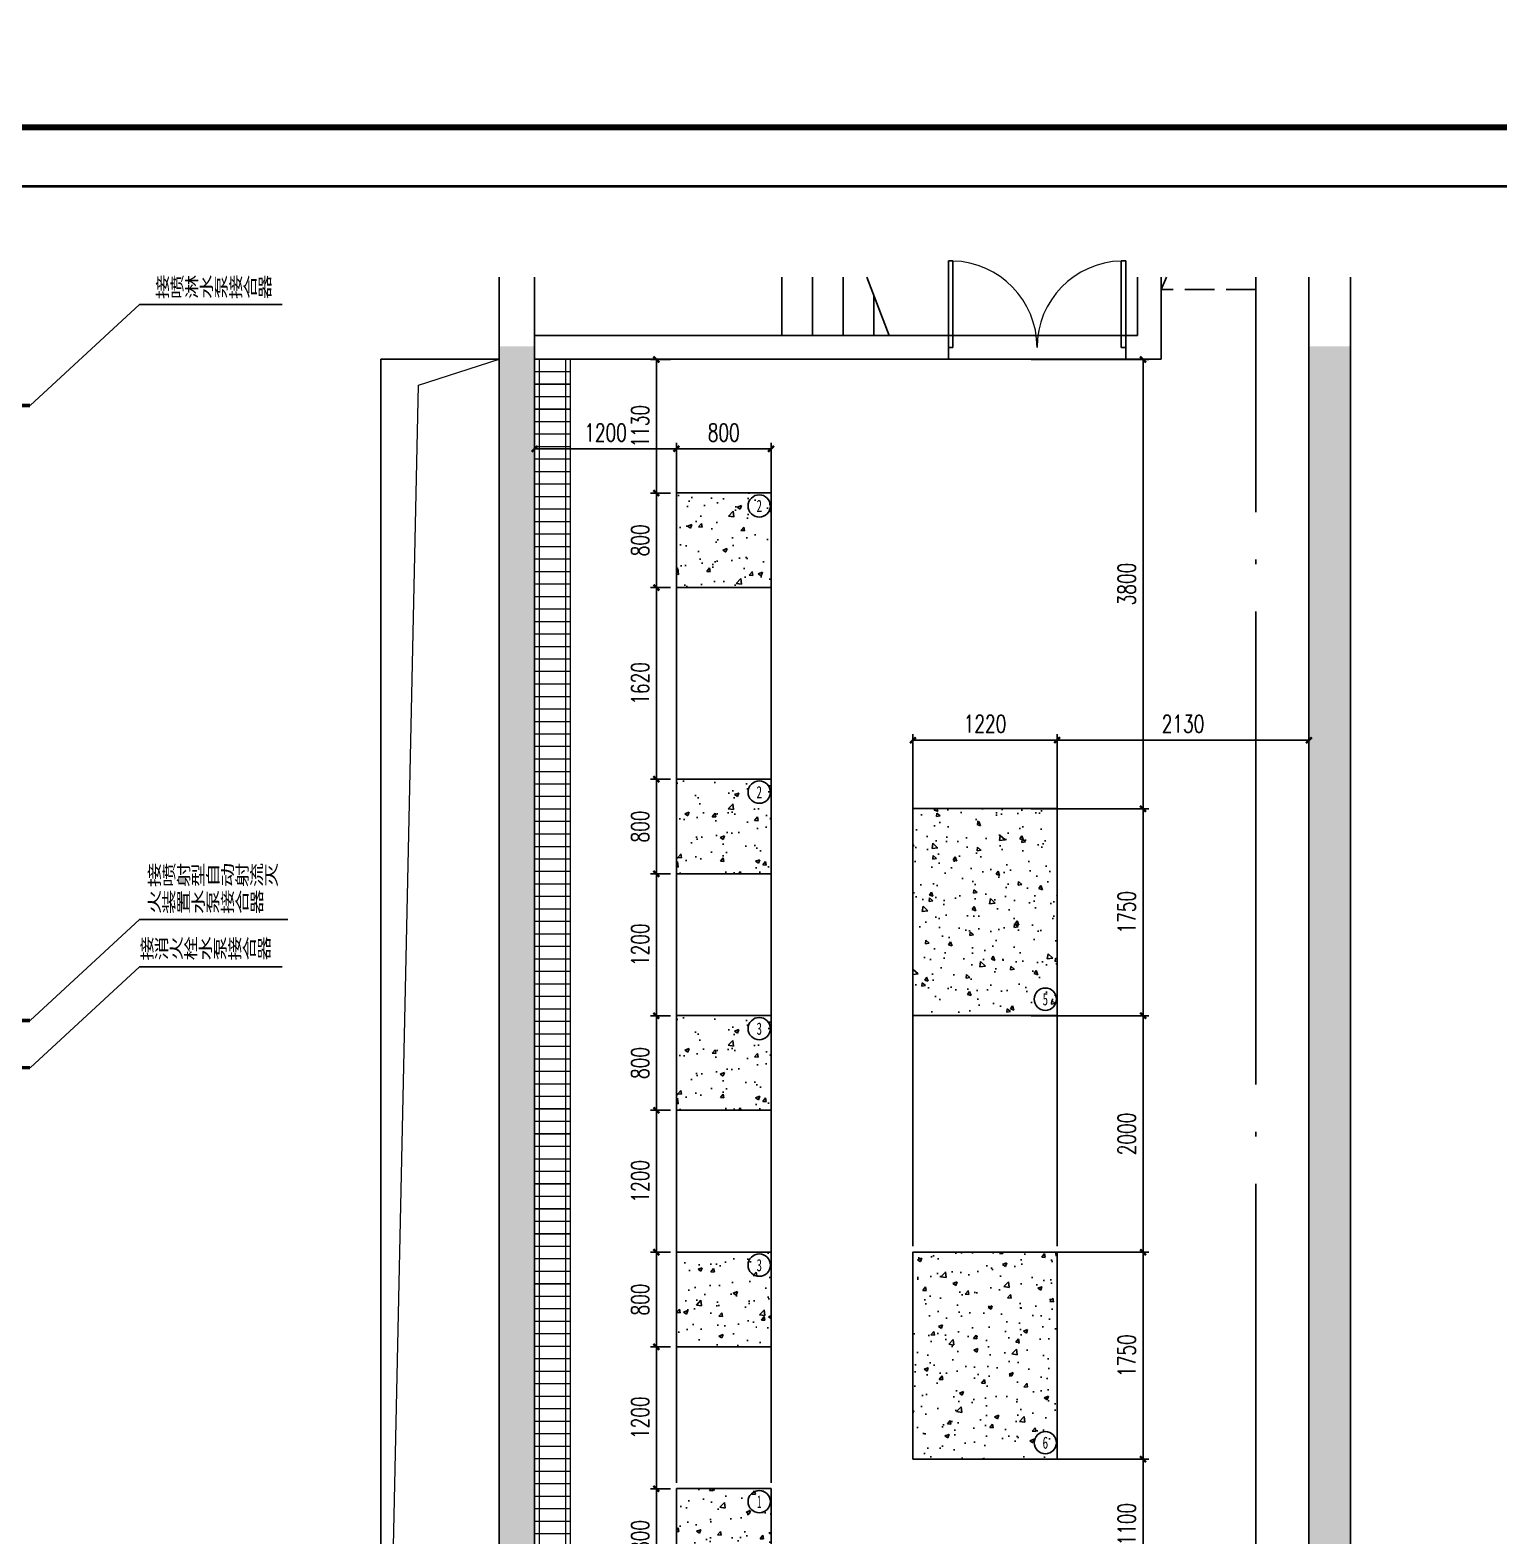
# Model space of a CAD drawing. Extents: x -452079 to 117456, y 3902 to 836955.
# Drawn here: x -308035 to -295611, y 63752 to 76486 of the extents above; entities that cross this region are included whole.
import ezdxf
from ezdxf.enums import TextEntityAlignment as Align

# ---------------------------------------------------------------- set-up
doc = ezdxf.new("R2010")
doc.units = 0
doc.header["$LTSCALE"] = 1000
doc.header["$MEASUREMENT"] = 0
doc.linetypes.add('DASH', pattern=[0.35, 0.25, -0.1])
doc.linetypes.add('DOTE', pattern=[2.42, 2, -0.2, 0.02, -0.2])
for name, color, linetype in [('0-cxFrame', 155, 'Continuous'), ('A-AXIS-DOTE', 14, 'DOTE'), ('A-AXIS-DP', 126, 'Continuous'), ('A-AXIS-SYMB', 3, 'Continuous'), ('A-HATCH-2', 251, 'Continuous'), ('A-STAIR', 150, 'Continuous'), ('A-WINDOW', 140, 'Continuous'), ('A-防火门窗', 1, 'Continuous'), ('AS-COLN', 6, 'Continuous'), ('AS-WALL', 40, 'Continuous'), ('AS-结构边线层', 200, 'Continuous'), ('P-其他', 3, 'Continuous'), ('TWT_DIM', 3, 'Continuous'), ('TWT_LEAD', 3, 'Continuous'), ('WALL', 2, 'Continuous')]:
    doc.layers.add(name, color=color, linetype=linetype)
for name, color, linetype, lineweight in [('0-cxText', 131, 'Continuous', 25), ('A-WALL-HATCH', 8, 'Continuous', 13), ('Gps-ZF喷淋', 6, 'TG_ZP', 60), ('Gps-ZF喷淋中', 6, 'TG_ZP2', 60), ('Gps-ZF消防', 1, 'TG_X', 60), ('S-col', 2, 'Continuous', 0)]:
    doc.layers.add(name, color=color, linetype=linetype, lineweight=lineweight)
doc.styles.add('-宋体', font='', dxfattribs={"width": 0.8})
doc.styles.add('_TCH_DIM', font='SIMPLEX', dxfattribs={"width": 0.75, "bigfont": '@1HZTXT'})
doc.styles.add('_TCH_DIM_T3', font='SIMPLEX', dxfattribs={"width": 0.705882, "bigfont": 'GBCBIG'})
doc.styles.add('cx_tuming', font='')
doc.styles.add('cx_tuqian1', font='')
doc.styles.add('TG_LINETYPE', font='SIMPLEX', dxfattribs={"width": 0.8, "height": 3.5, "bigfont": 'HZTXT'})
doc.styles.add('黑体', font='', dxfattribs={"height": 12})
doc.styles.get('-宋体').set_extended_font_data('SimSun')
doc.styles.get('cx_tuming').set_extended_font_data('SimHei')
doc.styles.get('cx_tuqian1').set_extended_font_data('SimSun')
doc.styles.get('黑体').set_extended_font_data('SimHei')
doc.linetypes.add('TG_X', pattern='A,5,-0.3,["X",TG_LINETYPE,S=0.1,R=0,X=-0.23,Y=-0.15],0', length=5.3)
doc.linetypes.add('TG_ZP', pattern='A,3,-0.6,["ZP",TG_LINETYPE,S=0.1,R=0,X=-0.52,Y=-0.15],0', length=3.6)
doc.linetypes.add('TG_ZP2', pattern='A,4,-0.6,["ZP2",TG_LINETYPE,S=0.1,R=0,X=-0.52,Y=-0.15],0', length=4.6)
doc.dimstyles.new('_TCH_ARCH&&50', dxfattribs={"dimtxt": 148.75, "dimasz": 50, "dimexe": 50, "dimexo": 50, "dimgap": 63.125, "dimtad": 1, "dimdec": 0, "dimzin": 0, "dimdsep": 46, "dimtxsty": '_TCH_DIM_T3', "dimblk": 'ARCHTICK', "dimcen": 0.09, "dimclrt": 7, "dimazin": 2, "dimtfac": 1, "dimtdec": 0, "dimtix": 1, "dimtmove": 2, "dimatfit": 3, "dimfxl": 0, "dimtolj": 1, "dimtzin": 0, "dimarcsym": 0})
pattern_1 = [(50, (375246.58, -51127.7), (358.6301, -31.37607), [37.5, -412.5]), (355, (375246.58, -51127.7), (-69.37567, 376.09607), [30, -330]), (100.4514, (375276.46, -51130.3), (289.2547, 344.71977), [31.8701, -350.57106]), (46.1842, (375246.58, -51027.7), (533.6205, -82.7595), [56.25, -618.75]), (96.6356, (375291.04, -51034.6), (467.33135, 487.0589), [47.80514, -525.8565]), (351.1842, (375246.6, -51027.7), (467.331, 487.0593), [45, -495]), (21, (375296.58, -51052.7), (298.45353, -201.30945), [37.5, -412.5]), (326, (375296.58, -51052.7), (121.65767, 362.57502), [30, -330]), (71.4514, (375321.45, -51069.47), (420.1113, 161.26525), [31.8701, -350.57106]), (37.5, (375246.58, -51127.7), (6.079928, 166.446927), [0, -326, 0, -335, 0, -331.25]), (7.5, (375246.58, -51127.7), (131.53477, 197.20586), [0, -191, 0, -318.5, 0, -126.25]), (327.5, (375135.08, -51127.7), (266.91122, -11.277436), [0, -125, 0, -390, 0, -517.5]), (317.5, (375085.08, -51127.7), (291.59308, 50.05249), [0, -162.5, 0, -259, 0, -367.5])]
pattern_2 = [(50, (382155.62, -57909.96), (358.6301, -31.37607), [37.5, -412.5]), (355, (382155.62, -57909.96), (-69.37567, 376.09607), [30, -330]), (100.4514, (382185.5, -57912.57), (289.2547, 344.71977), [31.8701, -350.57106]), (46.1842, (382155.6, -57809.96), (533.6205, -82.7595), [56.25, -618.75]), (96.6356, (382200.1, -57816.86), (467.33135, 487.05894), [47.80514, -525.8565]), (351.1842, (382155.6, -57809.96), (467.331, 487.0593), [45, -495]), (21, (382205.62, -57834.96), (298.45353, -201.30945), [37.5, -412.5]), (326, (382205.62, -57834.96), (121.65767, 362.57502), [30, -330]), (71.4514, (382230.5, -57851.74), (420.1113, 161.26525), [31.8701, -350.57106]), (37.5, (382155.62, -57909.96), (6.079928, 166.446927), [0, -326, 0, -335, 0, -331.25]), (7.5, (382155.62, -57909.96), (131.53477, 197.20586), [0, -191, 0, -318.5, 0, -126.25]), (327.5, (382044.12, -57909.96), (266.91122, -11.277436), [0, -125, 0, -390, 0, -517.5]), (317.5, (381994.12, -57909.96), (291.59308, 50.05249), [0, -162.5, 0, -259, 0, -367.5])]

# ---------------------------------------------------------------- blocks, each defined once
blk = doc.blocks.new('TK22.A0 L(Dragon)')
at = {"layer": '0-cxFrame', "color": 7, "const_width": 0.5}
blk.add_lwpolyline([(0, 0), (-1189, 0), (-1189, 841), (0, 841)], close=True, dxfattribs=at)
at = {"layer": '0-cxFrame', "const_width": 0.5}
blk.add_lwpolyline([(-80, 10), (-1169, 10), (-1169, 831), (-80, 831)], close=True, dxfattribs=at)
at = {"style": '黑体', "flags": 4}
blk.add_attdef('图幅', text='', height=3.3, dxfattribs=at).set_placement((-40, 3), align=Align.RIGHT)
at = {"layer": '0-cxText', "flags": 4}
for tag, height, style, p in [('建设单位', 3.5, 'cx_tuming', (-45, 240)), ('项目名称', 3.5, 'cx_tuming', (-45, 210)), ('子项名称', 3.5, 'cx_tuming', (-45, 180)), ('工程编号', 3.3, 'cx_tuqian1', (-35, 165)), ('图名1', 3.5, 'cx_tuming', (-45, 87)), ('图名2', 3.5, 'cx_tuming', (-45, 79)), ('图名3', 3.5, 'cx_tuming', (-45, 71)), ('出图日期', 3.3, 'cx_tuqian1', (-39, 60)), ('专业', 3.3, 'cx_tuqian1', (-55, 52)), ('图号', 3.3, 'cx_tuqian1', (-55, 44)), ('版次', 3.3, 'cx_tuqian1', (-20, 44))]:
    blk.add_attdef(tag, text='', height=height, dxfattribs=dict(at, style=style)).set_placement(p, align=Align.MIDDLE)
blk = doc.blocks.new('TK22.A1 L(Dragon)')
at = {"layer": '0-cxFrame', "color": 7, "const_width": 0.5}
blk.add_lwpolyline([(0, 0), (-841, 0), (-841, 594), (0, 594)], close=True, dxfattribs=at)
at = {"style": '黑体', "flags": 4}
blk.add_attdef('图幅', text='', height=3.3, dxfattribs=at).set_placement((-40, 3), align=Align.RIGHT)
at = {"layer": '0-cxText', "flags": 4}
for tag, height, style, p in [('建设单位', 3.5, 'cx_tuming', (-45, 240)), ('项目名称', 3.5, 'cx_tuming', (-45, 210)), ('子项名称', 3.5, 'cx_tuming', (-45, 180)), ('工程编号', 3.3, 'cx_tuqian1', (-35, 165)), ('图名1', 3.5, 'cx_tuming', (-45, 87)), ('图名2', 3.5, 'cx_tuming', (-45, 79)), ('图名3', 3.5, 'cx_tuming', (-45, 71)), ('出图日期', 3.3, 'cx_tuqian1', (-39, 60)), ('专业', 3.3, 'cx_tuqian1', (-55, 52)), ('图号', 3.3, 'cx_tuqian1', (-55, 44)), ('版次', 3.3, 'cx_tuqian1', (-20, 44))]:
    blk.add_attdef(tag, text='', height=height, dxfattribs=dict(at, style=style)).set_placement(p, align=Align.MIDDLE)
blk = doc.blocks.new('$LinePat$饰面砖')
at = {"color": 0}
for p, q in [((0, 0), (70, 0)), ((0, 0), (0, -100)), ((35, 0), (35, -100)), ((70, 0), (70, -100)), ((0, -100), (70, -100))]:
    blk.add_line(p, q, dxfattribs=at)
at = {"color": 0, "linetype": 'DASH'}
for p, q in [((0, -12.5), (70, -12.5)), ((0, -87.5), (70, -87.5))]:
    blk.add_line(p, q, dxfattribs=at)
blk = doc.blocks.new('$DorLib2D$00000002')
for p, q in [((-0.5, 0), (-0.5, 0.4875)), ((-0.475, 0.4875), (-0.5, 0.4875)), ((-0.475, 0), (-0.475, 0.4875)), ((0.475, 0), (0.475, 0.4875)), ((0.475, 0.4875), (0.5, 0.4875)), ((0.5, 0), (0.5, 0.4875)), ((-0.5, 0), (-0.475, 0)), ((0.5, 0), (0.475, 0))]:
    blk.add_line(p, q)
at = {"lineweight": 13}
for centre, start, end in [((-0.4875, 0), 0, 88.53072), ((0.4875, 0), 91.46928, 180)]:
    blk.add_arc(centre, 0.4875, start, end, dxfattribs=at)
blk = doc.blocks.new('_FZH')
at = {"layer": 'A-HATCH-2'}
blk.add_lwpolyline([(-0.437, -0.25), (-0.437, 0.25), (-0.297, 0.25), (-0.297, 0.067), (0.298, 0.067), (0.298, 0.25), (0.438, 0.25), (0.438, -0.25), (0.298, -0.25), (0.298, -0.068), (-0.297, -0.068), (-0.297, -0.25)], close=True, dxfattribs=at)
at = {"layer": 'S-col'}
blk.add_lwpolyline([(-0.375, -0.188), (-0.375, 0.187), (-0.36, 0.187), (-0.36, 0.005), (0.36, 0.005), (0.36, 0.187), (0.375, 0.187), (0.375, -0.188), (0.36, -0.188), (0.36, -0.005), (-0.36, -0.005), (-0.36, -0.188)], close=True, dxfattribs=at)
blk = doc.blocks.new('A$C7EDB0725')
at = {"layer": 'A-HATCH-2'}
h = blk.add_hatch(dxfattribs=at)
h.set_pattern_fill('混凝土', color=8, scale=50)
h.set_pattern_definition(pattern_1)
h.paths.add_polyline_path([(1760, 15923), (1460, 15923), (1460, 812), (1610, 695), (1760, 812)])
h = blk.add_hatch(dxfattribs=at)
h.set_pattern_fill('混凝土', color=8, scale=50)
h.set_pattern_definition(pattern_1)
h.paths.add_polyline_path([(8660, 15923), (8310, 15923), (8310, 812), (8460, 695), (8660, 812)])
h = blk.add_hatch(dxfattribs=at)
h.set_pattern_fill('混凝土', color=8, scale=50)
h.set_pattern_definition(pattern_2)
h.paths.add_polyline_path([(2960, 13883), (3760, 13883), (3760, 14683), (2960, 14683)])
h = blk.add_hatch(dxfattribs=at)
h.set_pattern_fill('混凝土', color=8, scale=50)
h.set_pattern_definition([(50, (382155.62, -55909.96), (358.6301, -31.37607), [37.5, -412.5]), (355, (382155.62, -55909.96), (-69.37567, 376.09607), [30, -330]), (100.4514, (382185.5, -55912.57), (289.2547, 344.71977), [31.8701, -350.57106]), (46.1842, (382155.6, -55809.96), (533.6205, -82.7595), [56.25, -618.75]), (96.6356, (382200.1, -55816.86), (467.33135, 487.05894), [47.80514, -525.8565]), (351.1842, (382155.6, -55809.96), (467.331, 487.0593), [45, -495]), (21, (382205.62, -55834.96), (298.45353, -201.30945), [37.5, -412.5]), (326, (382205.62, -55834.96), (121.65767, 362.57502), [30, -330]), (71.4514, (382230.5, -55851.74), (420.1113, 161.26525), [31.8701, -350.57106]), (37.5, (382155.62, -55909.96), (6.079928, 166.446927), [0, -326, 0, -335, 0, -331.25]), (7.5, (382155.62, -55909.96), (131.53477, 197.20586), [0, -191, 0, -318.5, 0, -126.25]), (327.5, (382044.12, -55909.96), (266.91122, -11.277436), [0, -125, 0, -390, 0, -517.5]), (317.5, (381994.12, -55909.96), (291.59308, 50.05249), [0, -162.5, 0, -259, 0, -367.5])])
h.paths.add_polyline_path([(2960, 12263), (3760, 12263), (3760, 11463), (2960, 11463)])
h = blk.add_hatch(dxfattribs=at)
h.set_pattern_fill('混凝土', color=8, scale=50, angle=-90)
h.set_pattern_definition([(320, (-64412.75, -367182.76), (-31.37607, -358.6301), [37.5, -412.5]), (265, (-64412.75, -367182.76), (376.09607, 69.37567), [30, -330]), (10.4514, (-64415.36, -367212.65), (344.71977, -289.2547), [31.8701, -350.57106]), (316.1842, (-64312.75, -367182.76), (-82.7595, -533.6205), [56.25, -618.75]), (6.6356, (-64319.64, -367227.23), (487.05894, -467.33135), [47.80514, -525.8565]), (261.1842, (-64312.75, -367182.76), (487.0593, -467.331), [45, -495]), (291, (-64337.75, -367232.76), (-201.30945, -298.45353), [37.5, -412.5]), (236, (-64337.75, -367232.76), (362.57502, -121.65767), [30, -330]), (341.4514, (-64354.52, -367257.63), (161.26525, -420.1113), [31.8701, -350.57106]), (307.5, (-64412.75, -367182.76), (166.446927, -6.079928), [0, -326, 0, -335, 0, -331.25]), (277.5, (-64412.75, -367182.76), (197.20586, -131.53477), [0, -191, 0, -318.5, 0, -126.25]), (237.5, (-64412.75, -367071.26), (-11.277436, -266.91122), [0, -125, 0, -390, 0, -517.5]), (227.5, (-64412.75, -367021.26), (50.05249, -291.59308), [0, -162.5, 0, -259, 0, -367.5])])
h.paths.add_polyline_path([(4960, 12013), (4960, 10263), (6180, 10263), (6180, 12013)])
h = blk.add_hatch(dxfattribs=at)
h.set_pattern_fill('混凝土', color=8, scale=50)
h.set_pattern_definition(pattern_2)
h.paths.add_polyline_path([(2960, 10263), (3760, 10263), (3760, 9463), (2960, 9463)])
h = blk.add_hatch(dxfattribs=at)
h.set_pattern_fill('混凝土', color=8, scale=50)
h.set_pattern_definition(pattern_2)
h.paths.add_polyline_path([(2960, 8263), (3760, 8263), (3760, 7463), (2960, 7463)])
h = blk.add_hatch(dxfattribs=at)
h.set_pattern_fill('混凝土', color=8, scale=50)
h.set_pattern_definition(pattern_2)
h.paths.add_polyline_path([(6180, 6513), (6180, 8263), (4960, 8263), (4960, 6513)])
h = blk.add_hatch(dxfattribs=at)
h.set_pattern_fill('混凝土', color=8, scale=50)
h.set_pattern_definition(pattern_2)
h.paths.add_polyline_path([(2960, 6263), (3760, 6263), (3760, 5463), (2960, 5463)])
h = blk.add_hatch(dxfattribs=at)
h.set_pattern_fill('ANSI32', color=8, scale=50, angle=135)
h.set_pattern_definition([(180, (175414.22, -854718.06), (-1e-14, -238.125), []), (180, (175334.84, -854638.7), (-1e-14, -238.125), [])])
h.paths.add_polyline_path([(3810, 5462), (1760, 5457), (1760, 3547), (3810, 3552)])
h = blk.add_hatch(dxfattribs=at)
h.set_pattern_fill('混凝土', color=8, scale=50)
h.set_pattern_definition(pattern_2)
h.paths.add_polyline_path([(5110, 5413), (5910, 5413), (5910, 4613), (5110, 4613)])
h = blk.add_hatch(dxfattribs=at)
h.set_pattern_fill('混凝土', color=8, scale=50)
h.set_pattern_definition(pattern_2)
h.paths.add_polyline_path([(4710, 3233), (2960, 3233), (2960, 2013), (4710, 2013)])
h = blk.add_hatch(dxfattribs=at)
h.set_pattern_fill('混凝土', color=8, scale=50)
h.set_pattern_definition(pattern_1)
h.paths.add_polyline_path([(7910, 463), (7660, 463), (7660, 812), (1760, 812), (1610, 695), (1610, 462), (7910, 462)])
at = {"layer": 'A-AXIS-DOTE', "color": 8, "ltscale": 2}
blk.add_line((9374, 863), (0, 863), dxfattribs=at)
blk.add_lwpolyline([(7860, 0), (7860, 16506)], dxfattribs=at)
at = {"layer": 'A-AXIS-DP'}
blk.add_lwpolyline([(1760, 5462), (3810, 5462), (3810, 3552), (1760, 3552)], close=True, dxfattribs=at)
at = {"layer": 'A-HATCH-2'}
blk.add_lwpolyline([(1760, 3602), (1984, 5242), (3760, 5402)], dxfattribs=at)
at = {"layer": 'A-STAIR'}
for p, q in [((1760, 16506), (1760, 16013)), ((3850, 16506), (3850, 16013)), ((3850, 16013), (3850, 16506)), ((4110, 16506), (4110, 16013)), ((4370, 16506), (4370, 16013)), ((4760, 16013), (4570, 16506)), ((4630, 16350), (4630, 16013)), ((1760, 16013), (3850, 16013)), ((3850, 16013), (4760, 16013))]:
    blk.add_line(p, q, dxfattribs=at)
at = {"layer": 'A-WALL-HATCH'}
blk.add_lwpolyline([(460, 802), (778, 15595), (1460, 15813)], dxfattribs=at)
at = {"layer": 'A-WINDOW'}
blk.add_lwpolyline([(3810, 5462), (1760, 5457), (1760, 3547), (3810, 3552)], close=True, dxfattribs=at)
at = {"layer": 'A-WINDOW', "const_width": 5}
blk.add_lwpolyline([(1460, 1413), (1760, 1413), (1760, 2213), (1460, 2213)], close=True, dxfattribs=at)
for points in [[(1460, 2213), (1760, 1413)], [(1460, 1413), (1760, 2213)]]:
    blk.add_lwpolyline(points, dxfattribs=at)
at = {"layer": 'A-防火门窗', "color": 1}
for p, q in [((5260, 16013), (6760, 16013)), ((5260, 15813), (6760, 15813))]:
    blk.add_line(p, q, dxfattribs=at)
at = {"layer": 'AS-COLN'}
for p, q in [((1460, 16506), (1460, 15923)), ((1760, 16506), (1760, 15923)), ((8310, 16506), (8310, 1263)), ((8660, 16506), (8660, 463)), ((1460, 15923), (1460, 812)), ((1760, 15923), (1760, 812)), ((1460, 812), (0, 812)), ((7660, 812), (1760, 812)), ((1610, 462), (0, 462)), ((7910, 462), (1610, 462)), ((7910, 462), (7910, 463)), ((8660, 463), (8460, 463))]:
    blk.add_line(p, q, dxfattribs=at)
for points in [[(460, 802), (1460, 802), (1460, 15813), (460, 15813)], [(2960, 13883), (3760, 13883), (3760, 14683), (2960, 14683)], [(2960, 12263), (3760, 12263), (3760, 11463), (2960, 11463)], [(4960, 12013), (4960, 10263), (6180, 10263), (6180, 12013)], [(2960, 10263), (3760, 10263), (3760, 9463), (2960, 9463)], [(2960, 8263), (3760, 8263), (3760, 7463), (2960, 7463)], [(6180, 6513), (6180, 8263), (4960, 8263), (4960, 6513)], [(2960, 6263), (3760, 6263), (3760, 5463), (2960, 5463)], [(3760, 5402), (1760, 5402), (1760, 3602), (3760, 3602)], [(5110, 5413), (5910, 5413), (5910, 4613), (5110, 4613)], [(4710, 3233), (2960, 3233), (2960, 2013), (4710, 2013)]]:
    blk.add_lwpolyline(points, close=True, dxfattribs=at)
at = {"layer": 'AS-WALL'}
for p, q in [((6860, 16506), (6860, 16013)), ((7060, 16506), (7060, 15813)), ((5260, 16013), (1760, 16013)), ((5260, 15813), (5260, 16013)), ((6860, 16013), (6760, 16013)), ((6760, 16013), (6760, 15813)), ((1760, 15813), (5260, 15813)), ((6760, 15813), (7060, 15813))]:
    blk.add_line(p, q, dxfattribs=at)
at = {"layer": 'AS-结构边线层', "linetype": 'DASH'}
for points in [[(7060, 16403), (7105, 16506)], [(7860, 16506), (7860, 16403), (7060, 16403), (7060, 16506)]]:
    blk.add_lwpolyline(points, dxfattribs=at)
at = {"layer": 'A-WALL-HATCH', "yscale": 3, "zscale": 3}
for p, xscale, rotation in [((2060, 15813), 3.019102133014554, 270.0001690309123), ((2060, 15601), 3.019102133014554, 270.0001690309123), ((2060, 15390), 3.019102133014554, 270.0001690309123), ((2060, 15179), 3.019102133014554, 270.0001690309123), ((2060, 14967), 3.019102133014554, 270.0001690309123), ((2060, 14756), 3.019102133014554, 270.0001690309123), ((2060, 14545), 3.019102133014554, 270.0001690309123), ((2060, 14333), 3.019102133014554, 270.0001690309123), ((2060, 14122), 3.019102133014554, 270.0001690309123), ((2060, 13911), 3.019102133014554, 270.0001690309123), ((2060, 13699), 3.019102133014554, 270.0001690309123), ((2060, 13488), 3.019102133014554, 270.0001690309123), ((2060, 13277), 3.019102133014554, 270.0001690309123), ((2060, 13065), 3.019102133014554, 270.0001690309123), ((2060, 12854), 3.019102133014554, 270.0001690309123), ((2060, 12643), 3.019102133014554, 270.0001690309123), ((2060, 12431), 3.019102133014554, 270.0001690309123), ((2060, 12220), 3.019102133014554, 270.0001690309123), ((2060, 12009), 3.019102133014554, 270.0001690309123), ((2060, 11797), 3.019102133014554, 270.0001690309123), ((2060, 11586), 3.019102133014554, 270.0001690309123), ((2060, 11375), 3.019102133014554, 270.0001690309123), ((2060, 11163), 3.019102133014554, 270.0001690309123), ((2060, 10952), 3.019102133014554, 270.0001690309123), ((2060, 10741), 3.019102133014554, 270.0001690309123), ((2060, 10529), 3.019102133014554, 270.0001690309123), ((2060, 10318), 3.019102133014554, 270.0001690309123), ((2060, 10107), 3.019102133014554, 270.0001690309123), ((2060, 9895), 3.019102133014554, 270.0001690309123), ((2060, 9684), 3.019102133014554, 270.0001690309123), ((2060, 9473), 3.019102133014554, 270.0001690309123), ((2060, 9261), 3.019102133014554, 270.0001690309123), ((2060, 9050), 3.019102133014554, 270.0001690309123), ((2060, 8839), 3.019102133014554, 270.0001690309123), ((2060, 8627), 3.019102133014554, 270.0001690309123), ((2060, 8416), 3.019102133014554, 270.0001690309123), ((2060, 8205), 3.019102133014554, 270.0001690309123), ((2060, 7993), 3.019102133014554, 270.0001690309123), ((2060, 7782), 3.019102133014554, 270.0001690309123), ((2060, 7571), 3.019102133014554, 270.0001690309123), ((2060, 7359), 3.019102133014554, 270.0001690309123), ((2060, 7148), 3.019102133014554, 270.0001690309123), ((2060, 6937), 3.019102133014554, 270.0001690309123), ((2060, 6725), 3.019102133014554, 270.0001690309123), ((2060, 6514), 3.019102133014554, 270.0001690309123), ((2060, 6303), 3.019102133014554, 270.0001690309123), ((2060, 6091), 3.019102133014554, 270.0001690309123), ((2060, 5880), 3.019102133014554, 270.0001690309123), ((2060, 5669), 3.019102133014554, 270.0001690309123), ((2060, 3547), 3.005896639420586, 270.0001690309124), ((2060, 3337), 3.005896639420586, 270.0001690309124), ((2060, 3126), 3.005896639420586, 270.0001690309124), ((2060, 2916), 3.005896639420586, 270.0001690309124), ((2060, 2706), 3.005896639420586, 270.0001690309124), ((2060, 2495), 3.005896639420586, 270.0001690309124), ((2060, 2285), 3.005896639420586, 270.0001690309124), ((2060, 2074), 3.005896639420586, 270.0001690309124), ((2060, 1864), 3.005896639420586, 270.0001690309124), ((2060, 1654), 3.005896639420586, 270.0001690309124), ((2060, 1443), 3.005896639420586, 270.0001690309124), ((2060, 1233), 3.005896639420586, 270.0001690309124), ((2060, 1022), 3.005896639420586, 270.0001690309124)]:
    blk.add_blockref('$LinePat$饰面砖', p, dxfattribs=dict(at, xscale=xscale, rotation=rotation))
at = {"layer": 'A-防火门窗', "color": 1, "xscale": 1500, "yscale": 1500, "zscale": 200}
blk.add_blockref('$DorLib2D$00000002', (6010, 15913), dxfattribs=at)
at = {"layer": 'AS-COLN', "xscale": 800, "yscale": 800, "zscale": 800}
blk.add_blockref('_FZH', (8060, 863), dxfattribs=at)
blk = doc.blocks.new('_ArchTick')
at = {"color": 0, "linetype": 'ByBlock', "const_width": 0.4}
blk.add_lwpolyline([(-0.5, -0.5), (0.5, 0.5)], dxfattribs=at)
blk = doc.blocks.new('*D524')
at = {"layer": 'TWT_DIM', "color": 0, "lineweight": -2, "transparency": 16777216}
for p, q in [((-299568, 73701), (-298571, 73701)), ((-298621, 69901), (-298621, 73701)), ((-299568, 69901), (-298571, 69901))]:
    blk.add_line(p, q, dxfattribs=at)
at = {"layer": 'TWT_DIM', "color": 0, "lineweight": -2, "transparency": 16777216, "xscale": 50, "yscale": 50, "zscale": 50}
for p, rotation in [((-298621, 73701), 90), ((-298621, 69901), 270)]:
    blk.add_blockref('_ArchTick', p, dxfattribs=dict(at, rotation=rotation))
at = {"layer": 'TWT_DIM', "color": 7, "transparency": 16777216, "insert": (-298759, 71801), "char_height": 148.8, "attachment_point": 5, "rotation": 90, "style": '_TCH_DIM_T3'}
blk.add_mtext('\\A1;3800', dxfattribs=at)
blk = doc.blocks.new('*D525')
at = {"layer": 'TWT_DIM', "color": 0, "lineweight": -2, "transparency": 16777216}
for p, q in [((-299568, 69901), (-298571, 69901)), ((-298621, 68151), (-298621, 69901)), ((-299568, 68151), (-298571, 68151))]:
    blk.add_line(p, q, dxfattribs=at)
at = {"layer": 'TWT_DIM', "color": 0, "lineweight": -2, "transparency": 16777216, "xscale": 50, "yscale": 50, "zscale": 50}
for p, rotation in [((-298621, 69901), 90), ((-298621, 68151), 270)]:
    blk.add_blockref('_ArchTick', p, dxfattribs=dict(at, rotation=rotation))
at = {"layer": 'TWT_DIM', "color": 7, "transparency": 16777216, "insert": (-298759, 69026), "char_height": 148.8, "attachment_point": 5, "rotation": 90, "style": '_TCH_DIM_T3'}
blk.add_mtext('\\A1;1750', dxfattribs=at)
blk = doc.blocks.new('*D526')
at = {"layer": 'TWT_DIM', "color": 0, "lineweight": -2, "transparency": 16777216}
for p, q in [((-299568, 68151), (-298571, 68151)), ((-298621, 66151), (-298621, 68151)), ((-299568, 66151), (-298571, 66151))]:
    blk.add_line(p, q, dxfattribs=at)
at = {"layer": 'TWT_DIM', "color": 0, "lineweight": -2, "transparency": 16777216, "xscale": 50, "yscale": 50, "zscale": 50}
for p, rotation in [((-298621, 68151), 90), ((-298621, 66151), 270)]:
    blk.add_blockref('_ArchTick', p, dxfattribs=dict(at, rotation=rotation))
at = {"layer": 'TWT_DIM', "color": 7, "transparency": 16777216, "insert": (-298759, 67151), "char_height": 148.8, "attachment_point": 5, "rotation": 90, "style": '_TCH_DIM_T3'}
blk.add_mtext('\\A1;2000', dxfattribs=at)
blk = doc.blocks.new('*D527')
at = {"layer": 'TWT_DIM', "color": 0, "lineweight": -2, "transparency": 16777216}
for p, q in [((-299568, 66151), (-298571, 66151)), ((-298621, 64401), (-298621, 66151)), ((-299568, 64401), (-298571, 64401))]:
    blk.add_line(p, q, dxfattribs=at)
at = {"layer": 'TWT_DIM', "color": 0, "lineweight": -2, "transparency": 16777216, "xscale": 50, "yscale": 50, "zscale": 50}
for p, rotation in [((-298621, 66151), 90), ((-298621, 64401), 270)]:
    blk.add_blockref('_ArchTick', p, dxfattribs=dict(at, rotation=rotation))
at = {"layer": 'TWT_DIM', "color": 7, "transparency": 16777216, "insert": (-298759, 65276), "char_height": 148.8, "attachment_point": 5, "rotation": 90, "style": '_TCH_DIM_T3'}
blk.add_mtext('\\A1;1750', dxfattribs=at)
blk = doc.blocks.new('*D528')
at = {"layer": 'TWT_DIM', "color": 0, "lineweight": -2, "transparency": 16777216}
for p, q in [((-299568, 64401), (-298571, 64401)), ((-298621, 63301), (-298621, 64401)), ((-299568, 63301), (-298571, 63301))]:
    blk.add_line(p, q, dxfattribs=at)
at = {"layer": 'TWT_DIM', "color": 0, "lineweight": -2, "transparency": 16777216, "xscale": 50, "yscale": 50, "zscale": 50}
for p, rotation in [((-298621, 64401), 90), ((-298621, 63301), 270)]:
    blk.add_blockref('_ArchTick', p, dxfattribs=dict(at, rotation=rotation))
at = {"layer": 'TWT_DIM', "color": 7, "transparency": 16777216, "insert": (-298759, 63851), "char_height": 148.8, "attachment_point": 5, "rotation": 90, "style": '_TCH_DIM_T3'}
blk.add_mtext('\\A1;1100', dxfattribs=at)
blk = doc.blocks.new('*D531')
at = {"layer": 'TWT_DIM', "color": 0, "lineweight": -2, "transparency": 16777216}
for p, q in [((-302618, 73701), (-302788, 73701)), ((-302738, 72571), (-302738, 73701)), ((-302618, 72571), (-302788, 72571))]:
    blk.add_line(p, q, dxfattribs=at)
at = {"layer": 'TWT_DIM', "color": 0, "lineweight": -2, "transparency": 16777216, "xscale": 50, "yscale": 50, "zscale": 50}
for p, rotation in [((-302738, 73701), 90), ((-302738, 72571), 270)]:
    blk.add_blockref('_ArchTick', p, dxfattribs=dict(at, rotation=rotation))
at = {"layer": 'TWT_DIM', "color": 7, "transparency": 16777216, "insert": (-302875, 73136), "char_height": 148.8, "attachment_point": 5, "rotation": 90, "style": '_TCH_DIM_T3'}
blk.add_mtext('\\A1;1130', dxfattribs=at)
blk = doc.blocks.new('*D532')
at = {"layer": 'TWT_DIM', "color": 0, "lineweight": -2, "transparency": 16777216}
for p, q in [((-302618, 72571), (-302788, 72571)), ((-302738, 71771), (-302738, 72571)), ((-302618, 71771), (-302788, 71771))]:
    blk.add_line(p, q, dxfattribs=at)
at = {"layer": 'TWT_DIM', "color": 0, "lineweight": -2, "transparency": 16777216, "xscale": 50, "yscale": 50, "zscale": 50}
for p, rotation in [((-302738, 72571), 90), ((-302738, 71771), 270)]:
    blk.add_blockref('_ArchTick', p, dxfattribs=dict(at, rotation=rotation))
at = {"layer": 'TWT_DIM', "color": 7, "transparency": 16777216, "insert": (-302875, 72171), "char_height": 148.8, "attachment_point": 5, "rotation": 90, "style": '_TCH_DIM_T3'}
blk.add_mtext('\\A1;800', dxfattribs=at)
blk = doc.blocks.new('*D533')
at = {"layer": 'TWT_DIM', "color": 0, "lineweight": -2, "transparency": 16777216}
for p, q in [((-302618, 71771), (-302788, 71771)), ((-302738, 70151), (-302738, 71771)), ((-302618, 70151), (-302788, 70151))]:
    blk.add_line(p, q, dxfattribs=at)
at = {"layer": 'TWT_DIM', "color": 0, "lineweight": -2, "transparency": 16777216, "xscale": 50, "yscale": 50, "zscale": 50}
for p, rotation in [((-302738, 71771), 90), ((-302738, 70151), 270)]:
    blk.add_blockref('_ArchTick', p, dxfattribs=dict(at, rotation=rotation))
at = {"layer": 'TWT_DIM', "color": 7, "transparency": 16777216, "insert": (-302875, 70961), "char_height": 148.8, "attachment_point": 5, "rotation": 90, "style": '_TCH_DIM_T3'}
blk.add_mtext('\\A1;1620', dxfattribs=at)
blk = doc.blocks.new('*D534')
at = {"layer": 'TWT_DIM', "color": 0, "lineweight": -2, "transparency": 16777216}
for p, q in [((-302618, 70151), (-302788, 70151)), ((-302738, 69351), (-302738, 70151)), ((-302618, 69351), (-302788, 69351))]:
    blk.add_line(p, q, dxfattribs=at)
at = {"layer": 'TWT_DIM', "color": 0, "lineweight": -2, "transparency": 16777216, "xscale": 50, "yscale": 50, "zscale": 50}
for p, rotation in [((-302738, 70151), 90), ((-302738, 69351), 270)]:
    blk.add_blockref('_ArchTick', p, dxfattribs=dict(at, rotation=rotation))
at = {"layer": 'TWT_DIM', "color": 7, "transparency": 16777216, "insert": (-302875, 69751), "char_height": 148.8, "attachment_point": 5, "rotation": 90, "style": '_TCH_DIM_T3'}
blk.add_mtext('\\A1;800', dxfattribs=at)
blk = doc.blocks.new('*D535')
at = {"layer": 'TWT_DIM', "color": 0, "lineweight": -2, "transparency": 16777216}
for p, q in [((-302618, 69351), (-302788, 69351)), ((-302738, 68151), (-302738, 69351)), ((-302618, 68151), (-302788, 68151))]:
    blk.add_line(p, q, dxfattribs=at)
at = {"layer": 'TWT_DIM', "color": 0, "lineweight": -2, "transparency": 16777216, "xscale": 50, "yscale": 50, "zscale": 50}
for p, rotation in [((-302738, 69351), 90), ((-302738, 68151), 270)]:
    blk.add_blockref('_ArchTick', p, dxfattribs=dict(at, rotation=rotation))
at = {"layer": 'TWT_DIM', "color": 7, "transparency": 16777216, "insert": (-302875, 68751), "char_height": 148.8, "attachment_point": 5, "rotation": 90, "style": '_TCH_DIM_T3'}
blk.add_mtext('\\A1;1200', dxfattribs=at)
blk = doc.blocks.new('*D536')
at = {"layer": 'TWT_DIM', "color": 0, "lineweight": -2, "transparency": 16777216}
for p, q in [((-302618, 68151), (-302788, 68151)), ((-302738, 67351), (-302738, 68151)), ((-302618, 67351), (-302788, 67351))]:
    blk.add_line(p, q, dxfattribs=at)
at = {"layer": 'TWT_DIM', "color": 0, "lineweight": -2, "transparency": 16777216, "xscale": 50, "yscale": 50, "zscale": 50}
for p, rotation in [((-302738, 68151), 90), ((-302738, 67351), 270)]:
    blk.add_blockref('_ArchTick', p, dxfattribs=dict(at, rotation=rotation))
at = {"layer": 'TWT_DIM', "color": 7, "transparency": 16777216, "insert": (-302875, 67751), "char_height": 148.8, "attachment_point": 5, "rotation": 90, "style": '_TCH_DIM_T3'}
blk.add_mtext('\\A1;800', dxfattribs=at)
blk = doc.blocks.new('*D537')
at = {"layer": 'TWT_DIM', "color": 0, "lineweight": -2, "transparency": 16777216}
for p, q in [((-302618, 67351), (-302788, 67351)), ((-302738, 66151), (-302738, 67351)), ((-302618, 66151), (-302788, 66151))]:
    blk.add_line(p, q, dxfattribs=at)
at = {"layer": 'TWT_DIM', "color": 0, "lineweight": -2, "transparency": 16777216, "xscale": 50, "yscale": 50, "zscale": 50}
for p, rotation in [((-302738, 67351), 90), ((-302738, 66151), 270)]:
    blk.add_blockref('_ArchTick', p, dxfattribs=dict(at, rotation=rotation))
at = {"layer": 'TWT_DIM', "color": 7, "transparency": 16777216, "insert": (-302875, 66751), "char_height": 148.8, "attachment_point": 5, "rotation": 90, "style": '_TCH_DIM_T3'}
blk.add_mtext('\\A1;1200', dxfattribs=at)
blk = doc.blocks.new('*D538')
at = {"layer": 'TWT_DIM', "color": 0, "lineweight": -2, "transparency": 16777216}
for p, q in [((-302618, 66151), (-302788, 66151)), ((-302738, 65351), (-302738, 66151)), ((-302618, 65351), (-302788, 65351))]:
    blk.add_line(p, q, dxfattribs=at)
at = {"layer": 'TWT_DIM', "color": 0, "lineweight": -2, "transparency": 16777216, "xscale": 50, "yscale": 50, "zscale": 50}
for p, rotation in [((-302738, 66151), 90), ((-302738, 65351), 270)]:
    blk.add_blockref('_ArchTick', p, dxfattribs=dict(at, rotation=rotation))
at = {"layer": 'TWT_DIM', "color": 7, "transparency": 16777216, "insert": (-302875, 65751), "char_height": 148.8, "attachment_point": 5, "rotation": 90, "style": '_TCH_DIM_T3'}
blk.add_mtext('\\A1;800', dxfattribs=at)
blk = doc.blocks.new('*D539')
at = {"layer": 'TWT_DIM', "color": 0, "lineweight": -2, "transparency": 16777216}
for p, q in [((-302618, 65351), (-302788, 65351)), ((-302738, 64151), (-302738, 65351)), ((-302618, 64151), (-302788, 64151))]:
    blk.add_line(p, q, dxfattribs=at)
at = {"layer": 'TWT_DIM', "color": 0, "lineweight": -2, "transparency": 16777216, "xscale": 50, "yscale": 50, "zscale": 50}
for p, rotation in [((-302738, 65351), 90), ((-302738, 64151), 270)]:
    blk.add_blockref('_ArchTick', p, dxfattribs=dict(at, rotation=rotation))
at = {"layer": 'TWT_DIM', "color": 7, "transparency": 16777216, "insert": (-302875, 64751), "char_height": 148.8, "attachment_point": 5, "rotation": 90, "style": '_TCH_DIM_T3'}
blk.add_mtext('\\A1;1200', dxfattribs=at)
blk = doc.blocks.new('*D540')
at = {"layer": 'TWT_DIM', "color": 0, "lineweight": -2, "transparency": 16777216}
for p, q in [((-302618, 64151), (-302788, 64151)), ((-302738, 63351), (-302738, 64151)), ((-302618, 63351), (-302788, 63351))]:
    blk.add_line(p, q, dxfattribs=at)
at = {"layer": 'TWT_DIM', "color": 0, "lineweight": -2, "transparency": 16777216, "xscale": 50, "yscale": 50, "zscale": 50}
for p, rotation in [((-302738, 64151), 90), ((-302738, 63351), 270)]:
    blk.add_blockref('_ArchTick', p, dxfattribs=dict(at, rotation=rotation))
at = {"layer": 'TWT_DIM', "color": 7, "transparency": 16777216, "insert": (-302875, 63751), "char_height": 148.8, "attachment_point": 5, "rotation": 90, "style": '_TCH_DIM_T3'}
blk.add_mtext('\\A1;800', dxfattribs=at)
blk = doc.blocks.new('*D548')
at = {"layer": 'TWT_DIM', "color": 0, "lineweight": -2, "transparency": 16777216}
for p, q in [((-300568, 66202), (-300568, 70531)), ((-300568, 70481), (-299348, 70481)), ((-299348, 66202), (-299348, 70531))]:
    blk.add_line(p, q, dxfattribs=at)
at = {"layer": 'TWT_DIM', "color": 0, "lineweight": -2, "transparency": 16777216, "xscale": 50, "yscale": 50, "zscale": 50, "rotation": 180}
blk.add_blockref('_ArchTick', (-300568, 70481), dxfattribs=at)
at = {"layer": 'TWT_DIM', "color": 0, "lineweight": -2, "transparency": 16777216, "xscale": 50, "yscale": 50, "zscale": 50}
blk.add_blockref('_ArchTick', (-299348, 70481), dxfattribs=at)
at = {"layer": 'TWT_DIM', "color": 7, "transparency": 16777216, "insert": (-299958, 70619), "char_height": 148.8, "attachment_point": 5, "style": '_TCH_DIM_T3'}
blk.add_mtext('\\A1;1220', dxfattribs=at)
blk = doc.blocks.new('*D549')
at = {"layer": 'TWT_DIM', "color": 0, "lineweight": -2, "transparency": 16777216}
for p, q in [((-299348, 66202), (-299348, 70531)), ((-299348, 70481), (-297218, 70481)), ((-297218, 66202), (-297218, 70531))]:
    blk.add_line(p, q, dxfattribs=at)
at = {"layer": 'TWT_DIM', "color": 0, "lineweight": -2, "transparency": 16777216, "xscale": 50, "yscale": 50, "zscale": 50, "rotation": 180}
blk.add_blockref('_ArchTick', (-299348, 70481), dxfattribs=at)
at = {"layer": 'TWT_DIM', "color": 0, "lineweight": -2, "transparency": 16777216, "xscale": 50, "yscale": 50, "zscale": 50}
blk.add_blockref('_ArchTick', (-297218, 70481), dxfattribs=at)
at = {"layer": 'TWT_DIM', "color": 7, "transparency": 16777216, "insert": (-298283, 70619), "char_height": 148.8, "attachment_point": 5, "style": '_TCH_DIM_T3'}
blk.add_mtext('\\A1;2130', dxfattribs=at)
blk = doc.blocks.new('*D550')
at = {"layer": 'TWT_DIM', "color": 0, "lineweight": -2, "transparency": 16777216}
for p, q in [((-303768, 64202), (-303768, 72995)), ((-302568, 64202), (-302568, 72995)), ((-303768, 72945), (-302568, 72945))]:
    blk.add_line(p, q, dxfattribs=at)
at = {"layer": 'TWT_DIM', "color": 0, "lineweight": -2, "transparency": 16777216, "xscale": 50, "yscale": 50, "zscale": 50, "rotation": 180}
blk.add_blockref('_ArchTick', (-303768, 72945), dxfattribs=at)
at = {"layer": 'TWT_DIM', "color": 0, "lineweight": -2, "transparency": 16777216, "xscale": 50, "yscale": 50, "zscale": 50}
blk.add_blockref('_ArchTick', (-302568, 72945), dxfattribs=at)
at = {"layer": 'TWT_DIM', "color": 7, "transparency": 16777216, "insert": (-303168, 73082), "char_height": 148.8, "attachment_point": 5, "style": '_TCH_DIM_T3'}
blk.add_mtext('\\A1;1200', dxfattribs=at)
blk = doc.blocks.new('*D551')
at = {"layer": 'TWT_DIM', "color": 0, "lineweight": -2, "transparency": 16777216}
for p, q in [((-302568, 64202), (-302568, 72995)), ((-301768, 64202), (-301768, 72995)), ((-302568, 72945), (-301768, 72945))]:
    blk.add_line(p, q, dxfattribs=at)
at = {"layer": 'TWT_DIM', "color": 0, "lineweight": -2, "transparency": 16777216, "xscale": 50, "yscale": 50, "zscale": 50, "rotation": 180}
blk.add_blockref('_ArchTick', (-302568, 72945), dxfattribs=at)
at = {"layer": 'TWT_DIM', "color": 0, "lineweight": -2, "transparency": 16777216, "xscale": 50, "yscale": 50, "zscale": 50}
blk.add_blockref('_ArchTick', (-301768, 72945), dxfattribs=at)
at = {"layer": 'TWT_DIM', "color": 7, "transparency": 16777216, "insert": (-302168, 73082), "char_height": 148.8, "attachment_point": 5, "style": '_TCH_DIM_T3'}
blk.add_mtext('\\A1;800', dxfattribs=at)

msp = doc.modelspace()

# ---------------------------------------------------------------- linework, layer by layer
at = {"layer": 'A-AXIS-SYMB'}
msp.add_lwpolyline([(-328198.56, 33614.62), (-268748.56, 33614.62), (-268748.56, 75664.62), (-328198.56, 75664.62)], close=True, dxfattribs=at)
at = {"layer": 'Gps-ZF喷淋', "linetype": 'TG_ZP', "ltscale": 0.4, "const_width": 30}
msp.add_lwpolyline([(-310596.89, 73311.3), (-308035.42, 73311.3)], dxfattribs=at)
at = {"layer": 'Gps-ZF喷淋中', "color": 4, "linetype": 'Continuous', "const_width": 30}
msp.add_lwpolyline([(-310603.77, 68111.3), (-308035.42, 68111.3)], dxfattribs=at)
at = {"layer": 'Gps-ZF消防', "ltscale": 0.5, "const_width": 30}
msp.add_lwpolyline([(-311272.56, 67711.3), (-308035.42, 67711.3)], dxfattribs=at)
at = {"layer": 'P-其他'}
for centre in [(-301867.61, 72461.76), (-301867.61, 70041.76), (-299447.61, 68290.42), (-301867.61, 68041.76), (-301867.61, 66041.76), (-299447.61, 64540.26), (-301867.61, 64041.76)]:
    msp.add_circle(centre, 94.5, dxfattribs=at)
at = {"layer": 'TWT_LEAD'}
for p, q in [((-308035.42, 73311.3), (-307110.02, 74165.46)), ((-307110.02, 74165.46), (-305904.35, 74165.46)), ((-308035.42, 68111.3), (-307110.02, 68965.46)), ((-307110.02, 68965.46), (-305855.48, 68965.46)), ((-308035.42, 67711.3), (-307110.02, 68565.46)), ((-307110.02, 68565.46), (-305904.35, 68565.46))]:
    msp.add_line(p, q, dxfattribs=at)

# ---------------------------------------------------------------- block references
at = {"layer": '0-cxFrame'}
for name, p, xscale, yscale, zscale in [('TK22.A1 L(Dragon)', (-244098.56, 75664.62), 100, 100, 100), ('TK22.A0 L(Dragon)', (-268748.56, 33614.62), 50, 50, 50)]:
    msp.add_blockref(name, p, dxfattribs=dict(at, xscale=xscale, yscale=yscale, zscale=zscale))
at = {"layer": 'WALL'}
msp.add_blockref('A$C7EDB0725', (-305527.73, 57889.16, -3000), dxfattribs=at)

# ---------------------------------------------------------------- texts
at = {"layer": 'P-其他', "style": '-宋体'}
for s, height, width, p, p2 in [('2', 103.11, 0.64021, (-301891.22, 72410.2), (-301844.01, 72410.2)), ('2', 103.11, 0.64021, (-301891.22, 69990.2), (-301844.01, 69990.2)), ('5', 103.47, 0.627276, (-299470.82, 68238.68), (-299424.41, 68238.68)), ('3', 103.67, 0.620107, (-301890.6, 67989.92), (-301844.63, 67989.92)), ('3', 103.67, 0.620107, (-301890.6, 65989.92), (-301844.63, 65989.92)), ('6', 102.6, 0.658464, (-299471.77, 64488.96), (-299423.46, 64488.96)), ('1', 107.51, 0.469361, (-301885.66, 63988), (-301849.57, 63988))]:
    msp.add_text(s, height=height, dxfattribs=dict(at, width=width)).set_placement(p, p2, align=Align.FIT)
at = {"layer": 'TWT_LEAD', "color": 7, "style": '_TCH_DIM', "width": 0.75}
for s, p in [('接喷淋水泵接合器', (-306977.98, 74218.67)), ('接喷射型自动射流灭', (-307047.02, 69245.46)), ('火装置水泵接合器', (-307047.02, 69017.96)), ('接消火栓水泵接合器', (-307109.23, 68625.17))]:
    msp.add_text(s, height=173.622, dxfattribs=at).set_placement(p)

# ---------------------------------------------------------------- dimensions: what is measured, and where the dimension line sits
at = {"layer": 'TWT_DIM'}
for p1, p2, distance, picture, middle in [((-302567.7, 72570.98), (-302567.7, 73700.98), 170.02, '*D531', (-302875.22, 73135.98)), ((-299617.7, 69900.98), (-299617.7, 73700.98), -996.3, '*D524', (-298758.9, 71800.98)), ((-303767.7, 64151.98), (-302567.7, 64151.98), 8792.89, '*D550', (-303167.7, 73082.38)), ((-302567.7, 64151.98), (-301767.7, 64151.98), 8792.89, '*D551', (-302167.7, 73082.38)), ((-302567.7, 71770.98), (-302567.7, 72570.98), 170.02, '*D532', (-302875.22, 72170.98)), ((-302567.7, 70150.98), (-302567.7, 71770.98), 170.02, '*D533', (-302875.22, 70960.98)), ((-300567.7, 66151.98), (-299347.7, 66151.98), 4329.25, '*D548', (-299957.7, 70618.74)), ((-299347.7, 66151.98), (-297217.7, 66151.98), 4329.25, '*D549', (-298282.7, 70618.74)), ((-302567.7, 69350.98), (-302567.7, 70150.98), 170.02, '*D534', (-302875.22, 69750.98)), ((-299617.7, 68150.98), (-299617.7, 69900.98), -996.3, '*D525', (-298758.9, 69025.98)), ((-302567.7, 68150.98), (-302567.7, 69350.98), 170.02, '*D535', (-302875.22, 68750.98)), ((-302567.7, 67350.98), (-302567.7, 68150.98), 170.02, '*D536', (-302875.22, 67750.98)), ((-299617.7, 66150.98), (-299617.7, 68150.98), -996.3, '*D526', (-298758.9, 67150.98)), ((-302567.7, 66150.98), (-302567.7, 67350.98), 170.02, '*D537', (-302875.22, 66750.98)), ((-302567.7, 65350.98), (-302567.7, 66150.98), 170.02, '*D538', (-302875.22, 65750.98)), ((-299617.7, 64400.98), (-299617.7, 66150.98), -996.3, '*D527', (-298758.9, 65275.98)), ((-302567.7, 64150.98), (-302567.7, 65350.98), 170.02, '*D539', (-302875.22, 64750.98)), ((-299617.7, 63300.98), (-299617.7, 64400.98), -996.3, '*D528', (-298758.9, 63850.98)), ((-302567.7, 63351.1), (-302567.7, 64150.98), 170.02, '*D540', (-302875.22, 63751.04))]:
    dim = msp.add_aligned_dim(p1=p1, p2=p2, distance=distance, dimstyle='_TCH_ARCH&&50', dxfattribs=at)
    dim.commit()
    dim.dimension.update_dxf_attribs({"geometry": picture, "text_midpoint": middle})

doc.saveas('drawing.dxf')
